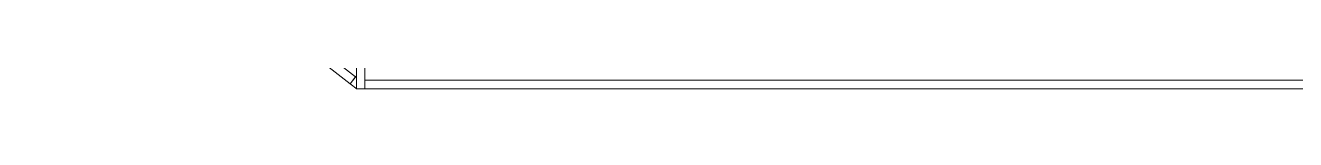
# Model space of a CAD drawing. Header units: millimetres. Extents: x 15878 to 679837, y -72324 to 391440.
# Drawn here: x 627235 to 628707, y -2443 to -2428 of the extents above; entities that cross this region are included whole.
import ezdxf

# ---------------------------------------------------------------- set-up
doc = ezdxf.new("R2010")
doc.units = ezdxf.units.MM
doc.layers.add('Q-CASE', color=31, linetype='Continuous', lineweight=5)

# ---------------------------------------------------------------- blocks, each defined once
blk = doc.blocks.new('DLN-Surface Channel-S1 - 300x150 _WD_-16398120-G_F')
at = {"layer": 'Q-CASE'}
for p, q in [((4648.6, -140), (4183.8, -140)), ((4648.6, -150), (4648.6, -138.7)), ((4648.6, -140), (4648.6, -150)), ((4171, -150), (4648.6, -150)), ((4648.6, -150), (4658.6, -150))]:
    blk.add_line(p, q, dxfattribs=at)
blk = doc.blocks.new('DLN-Surface Channel-S1 - 300x200 _WD_-13121200-G_F')
at = {"layer": 'Q-CASE'}
for p, q in [((-2353.2, -150), (-2353.2, 150)), ((-2343.2, 150), (-2343.2, -150)), ((-2343.2, -150), (-2343.2, -140)), ((2343.2, -140), (-2343.2, -140)), ((-2353.2, -150), (-2343.2, -150)), ((-2343.2, -150), (2343.2, -150))]:
    blk.add_line(p, q, dxfattribs=at)

msp = doc.modelspace()

# ---------------------------------------------------------------- block references
at = {"layer": 'Q-CASE', "rotation": 321.9990012407211}
msp.add_blockref('DLN-Surface Channel-S1 - 300x150 _WD_-16398120-G_F', (624041, 543.6), dxfattribs=at)
at = {"layer": 'Q-CASE'}
msp.add_blockref('DLN-Surface Channel-S1 - 300x200 _WD_-13121200-G_F', (629972, -2292.5), dxfattribs=at)

doc.saveas('drawing.dxf')
